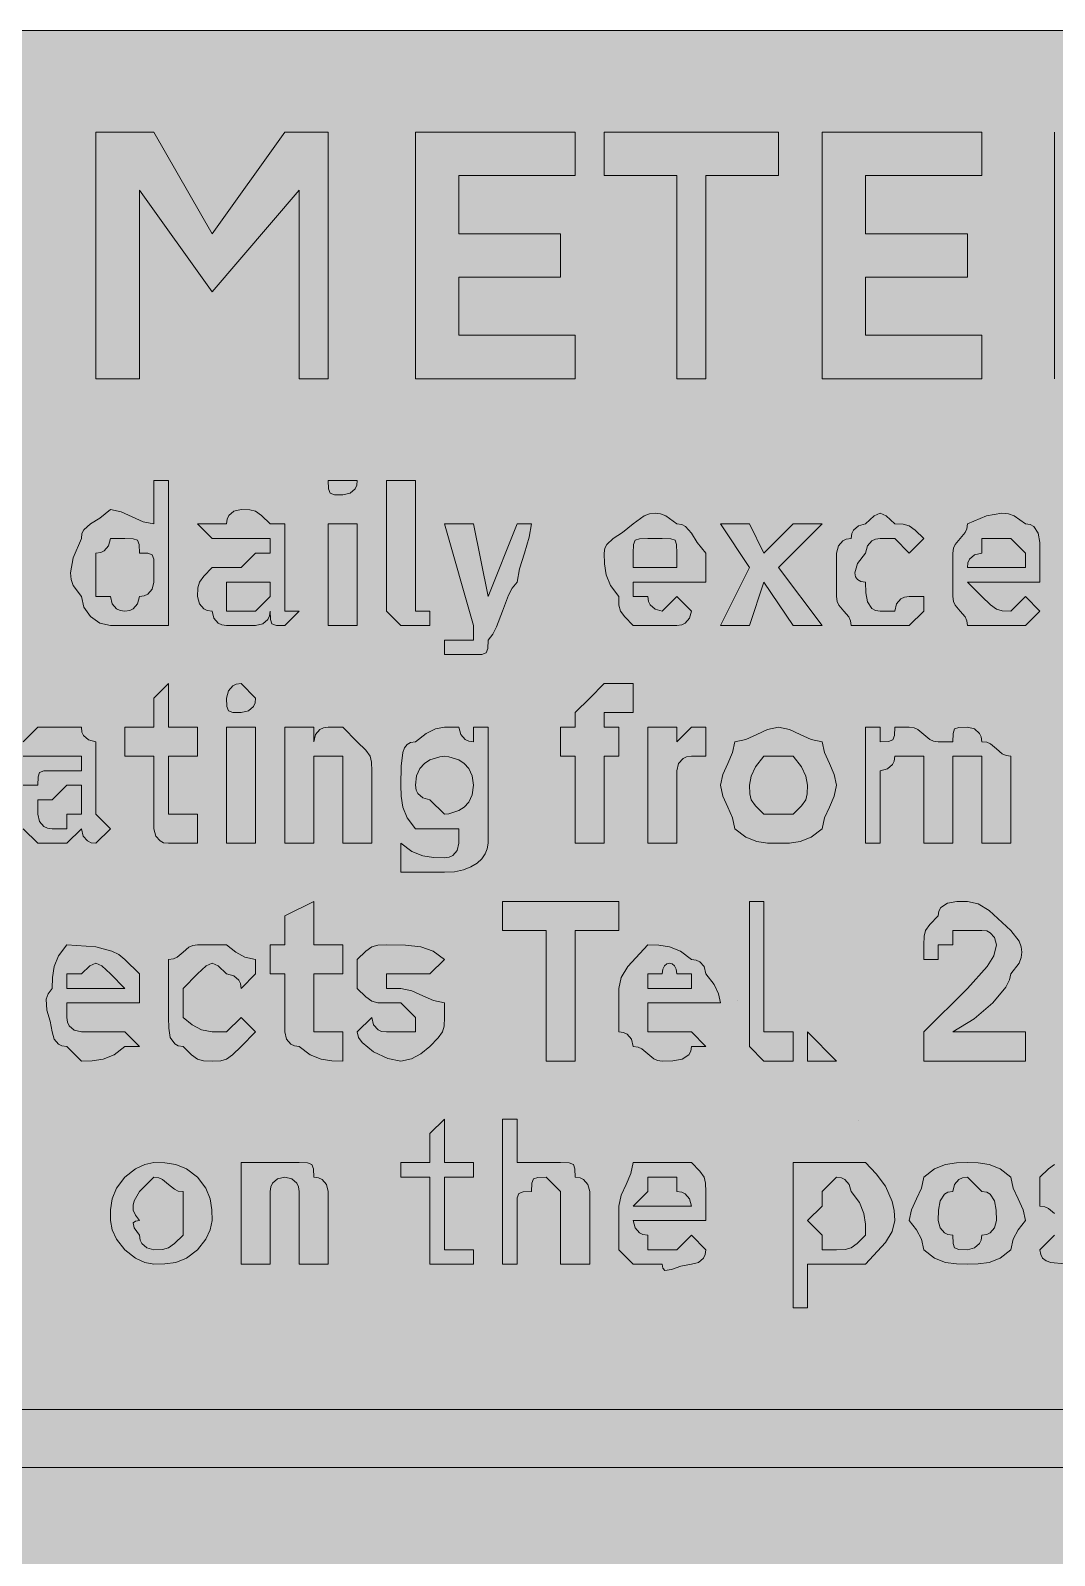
# Model space of a CAD drawing. Header units: metres. Extents: x 9 to 558, y 11 to 259.
# Drawn here: x 282.2 to 366.8, y 133.4 to 259.4 of the extents above; entities that cross this region are included whole.
import ezdxf

# ---------------------------------------------------------------- set-up
doc = ezdxf.new("R2010")
doc.units = ezdxf.units.M
for name, color, linetype, true_color in [('FILL_BLUE_0000FF', 7, 'Continuous', 0x0000ff), ('FILL_WHITE_FFFFFF', 7, 'Continuous', 0xffffff), ('STROKE_WHITE_FFFFFF', 7, 'Continuous', 0xffffff)]:
    doc.layers.add(name, color=color, linetype=linetype, true_color=true_color)

msp = doc.modelspace()

# ---------------------------------------------------------------- hatches: boundary and pattern name
at = {"layer": 'FILL_BLUE_0000FF', "true_color": 0x0000ff}
h = msp.add_hatch(color=7, dxfattribs=at)
h.dxf.hatch_style = 1
h.paths.add_polyline_path([(551.26, 259.39), (552.02, 259.23), (553.41, 258.69), (556.41, 257.04), (556.81, 256.54), (557.1, 255.95), (557.46, 254.64), (557.61, 252.24), (557.61, 18.24), (557.61, 15.84), (557.42, 14.96), (557.01, 14.19), (556.41, 13.44), (554.8, 12.05), (554.09, 11.63), (553.41, 11.34), (552.02, 11.08), (550.41, 11.04), (16.41, 11.04), (14.01, 11.04), (13.13, 11.75), (12.36, 12.24), (11.82, 12.73), (11.66, 13.04), (11.61, 13.44), (10.82, 13.89), (10.22, 14.36), (9.8, 14.85), (9.51, 15.39), (9.25, 16.65), (9.21, 18.24), (9.21, 252.24), (9.21, 254.64), (11.61, 257.04), (12.36, 257.64), (13.13, 258.05), (14.01, 258.24), (14.76, 258.84), (15.53, 259.25), (16.41, 259.44), (550.41, 259.44), (551.26, 259.39)])
at = {"layer": 'FILL_WHITE_FFFFFF', "true_color": 0xffffff}
h = msp.add_hatch(color=7, dxfattribs=at)
h.dxf.hatch_style = 1
h.paths.add_polyline_path([(287.61, 251.04), (292.41, 251.04), (297.21, 242.64), (303.21, 251.04), (306.81, 251.04), (306.81, 230.64), (304.41, 230.64), (304.41, 246.24), (297.21, 237.84), (291.21, 246.24), (291.21, 230.64), (287.61, 230.64), (287.61, 251.04)])
h = msp.add_hatch(color=7, dxfattribs=at)
h.dxf.hatch_style = 1
h.paths.add_polyline_path([(314.01, 251.04), (327.21, 251.04), (327.21, 247.44), (317.61, 247.44), (317.61, 242.64), (326.01, 242.64), (326.01, 239.04), (317.61, 239.04), (317.61, 234.24), (327.21, 234.24), (327.21, 230.64), (314.01, 230.64), (314.01, 251.04)])
h = msp.add_hatch(color=7, dxfattribs=at)
h.dxf.hatch_style = 1
h.paths.add_polyline_path([(344.01, 247.44), (338.01, 247.44), (338.01, 230.64), (335.61, 230.64), (335.61, 247.44), (329.61, 247.44), (329.61, 251.04), (344.01, 251.04), (344.01, 247.44)])
h = msp.add_hatch(color=7, dxfattribs=at)
h.dxf.hatch_style = 1
h.paths.add_polyline_path([(347.61, 251.04), (360.81, 251.04), (360.81, 247.44), (351.21, 247.44), (351.21, 242.64), (359.61, 242.64), (359.61, 239.04), (351.21, 239.04), (351.21, 234.24), (360.81, 234.24), (360.81, 230.64), (347.61, 230.64), (347.61, 251.04)])
h = msp.add_hatch(color=7, dxfattribs=at)
h.dxf.hatch_style = 1
h.paths.add_polyline_path([(288.81, 210.24), (287.93, 210.45), (287.16, 210.99), (286.62, 211.76), (286.41, 212.64), (285.73, 213.56), (285.57, 214.05), (285.51, 214.59), (285.73, 215.85), (286.41, 217.44), (286.46, 217.84), (286.62, 218.15), (287.16, 218.64), (287.93, 219.13), (288.81, 219.84), (289.71, 219.65), (290.61, 219.24), (291.51, 218.83), (292.41, 218.64), (292.41, 222.24), (293.61, 222.24), (293.61, 210.24), (292.41, 210.24), (291.21, 210.24), (290.01, 210.24), (288.81, 210.24)])
h.paths.add_polyline_path([(290.7, 211.63), (291.06, 212.04), (291.21, 212.64), (291.61, 212.69), (291.9, 212.83), (292.26, 213.24), (292.41, 213.84), (292.41, 215.04), (292.39, 215.73), (292.26, 216.09), (291.9, 216.22), (291.21, 216.24), (291.19, 216.93), (291.06, 217.29), (290.7, 217.42), (290.01, 217.44), (288.81, 217.44), (288.66, 216.84), (288.3, 216.43), (288.01, 216.29), (287.61, 216.24), (287.61, 212.64), (288.81, 212.64), (288.96, 212.04), (289.32, 211.63), (289.61, 211.49), (290.01, 211.44), (290.41, 211.49), (290.7, 211.63)], flags=16)
h = msp.add_hatch(color=7, dxfattribs=at)
h.dxf.hatch_style = 1
h.paths.add_polyline_path([(309.16, 221.84), (309.02, 221.55), (308.61, 221.19), (308.01, 221.04), (307.32, 221.06), (306.96, 221.19), (306.83, 221.55), (306.81, 222.24), (308.01, 222.24), (309.21, 222.24), (309.16, 221.84)])
h = msp.add_hatch(color=7, dxfattribs=at)
h.dxf.hatch_style = 1
h.paths.add_polyline_path([(311.61, 222.24), (314.01, 222.24), (314.01, 212.64), (314.01, 211.44), (315.21, 211.44), (315.21, 210.24), (314.01, 210.24), (312.81, 210.24), (311.61, 211.44), (311.61, 222.24)])
h = msp.add_hatch(color=7, dxfattribs=at)
h.dxf.hatch_style = 1
h.paths.add_polyline_path([(298.01, 210.29), (297.72, 210.43), (297.36, 210.84), (297.21, 211.44), (296.81, 211.49), (296.52, 211.63), (296.16, 212.04), (296.01, 212.64), (296.03, 213.35), (296.16, 213.84), (296.52, 214.33), (297.21, 215.04), (298.41, 215.04), (299.61, 215.04), (300.81, 216.24), (302.01, 216.24), (302.01, 217.44), (300.81, 217.44), (299.61, 217.44), (298.41, 217.44), (297.21, 217.44), (296.01, 218.64), (297.21, 218.64), (298.41, 218.64), (298.46, 219.04), (298.6, 219.33), (299.01, 219.69), (299.61, 219.84), (300.32, 219.82), (300.81, 219.69), (301.3, 219.33), (302.01, 218.64), (303.21, 218.64), (303.21, 217.44), (303.21, 215.04), (303.21, 212.64), (303.21, 211.44), (304.41, 211.44), (303.21, 210.24), (302.52, 210.26), (302.16, 210.39), (302.03, 210.75), (302.01, 211.44), (301.96, 211.04), (301.82, 210.75), (301.41, 210.39), (300.81, 210.24), (299.61, 210.24), (298.41, 210.24), (298.01, 210.29)])
h.paths.add_polyline_path([(302.01, 212.64), (302.01, 213.84), (300.81, 213.84), (299.61, 213.84), (298.41, 213.84), (298.41, 212.64), (298.41, 211.44), (299.61, 211.44), (300.81, 211.44), (302.01, 212.64)], flags=16)
h = msp.add_hatch(color=7, dxfattribs=at)
h.dxf.hatch_style = 1
h.paths.add_polyline_path([(331.32, 210.95), (330.96, 211.44), (330.83, 211.93), (330.81, 212.64), (330.12, 213.54), (329.76, 214.44), (329.63, 215.34), (329.61, 216.24), (329.66, 216.64), (329.82, 216.95), (330.36, 217.44), (331.13, 217.93), (332.01, 218.64), (332.91, 219.31), (333.36, 219.48), (333.81, 219.54), (334.26, 219.48), (334.71, 219.31), (335.61, 218.64), (336.01, 218.59), (336.32, 218.43), (336.81, 217.89), (337.3, 217.12), (338.01, 216.24), (338.01, 213.84), (332.01, 213.84), (332.01, 212.64), (333.21, 212.64), (333.26, 212.24), (333.4, 211.95), (333.81, 211.59), (334.41, 211.44), (335.61, 212.64), (336.81, 211.44), (336.66, 210.84), (336.3, 210.43), (336.01, 210.29), (335.61, 210.24), (333.21, 210.24), (332.01, 210.24), (331.32, 210.95)])
h.paths.add_polyline_path([(335.61, 216.24), (335.59, 216.93), (335.46, 217.29), (335.1, 217.42), (334.41, 217.44), (333.21, 217.44), (332.52, 217.42), (332.16, 217.29), (332.03, 216.93), (332.01, 216.24), (332.01, 215.04), (335.61, 215.04), (335.61, 216.24)], flags=16)
h = msp.add_hatch(color=7, dxfattribs=at)
h.dxf.hatch_style = 1
h.paths.add_polyline_path([(353.61, 211.44), (353.76, 212.04), (354.12, 212.45), (354.41, 212.59), (354.81, 212.64), (356.01, 212.64), (356.01, 211.44), (354.81, 210.24), (352.41, 210.24), (350.01, 210.24), (349.96, 210.64), (349.82, 210.95), (349.41, 211.44), (349, 211.93), (348.86, 212.24), (348.81, 212.64), (348.81, 216.24), (348.96, 216.84), (349.32, 217.25), (349.61, 217.39), (350.01, 217.44), (350.06, 217.84), (350.2, 218.13), (350.61, 218.49), (351.21, 218.64), (351.92, 219.31), (352.41, 219.54), (352.9, 219.31), (353.61, 218.64), (354.32, 218.62), (354.81, 218.49), (355.3, 218.13), (356.01, 217.44), (354.81, 216.24), (353.61, 217.44), (352.41, 217.44), (352.01, 217.39), (351.72, 217.25), (351.36, 216.84), (351.21, 216.24), (350.53, 215.36), (350.31, 214.59), (350.37, 214.28), (350.53, 214.05), (350.82, 213.89), (351.21, 213.84), (351.23, 212.96), (351.36, 212.19), (351.72, 211.65), (352.01, 211.49), (352.41, 211.44), (353.61, 211.44)])
h = msp.add_hatch(color=7, dxfattribs=at)
h.dxf.hatch_style = 1
h.paths.add_polyline_path([(359.56, 210.64), (359.42, 210.95), (359.01, 211.44), (358.6, 211.93), (358.46, 212.24), (358.41, 212.64), (358.41, 216.24), (358.46, 216.64), (358.6, 216.95), (359.01, 217.44), (359.42, 217.93), (359.56, 218.24), (359.61, 218.64), (361.2, 219.31), (362.46, 219.54), (363, 219.48), (363.49, 219.31), (364.41, 218.64), (364.81, 218.59), (365.1, 218.43), (365.46, 217.89), (365.59, 217.12), (365.61, 216.24), (365.61, 213.84), (359.61, 213.84), (360.81, 212.64), (361.52, 211.95), (362.01, 211.59), (362.5, 211.46), (363.21, 211.44), (364.41, 212.64), (365.61, 211.44), (364.41, 210.24), (362.01, 210.24), (359.61, 210.24), (359.56, 210.64)])
h.paths.add_polyline_path([(364.41, 216.24), (363.21, 217.44), (360.81, 217.44), (360.81, 216.24), (360.21, 216.09), (359.8, 215.73), (359.66, 215.44), (359.61, 215.04), (364.41, 215.04), (364.41, 216.24)], flags=16)
h = msp.add_hatch(color=7, dxfattribs=at)
h.dxf.hatch_style = 1
h.paths.add_polyline_path([(306.81, 210.24), (306.81, 218.64), (309.21, 218.64), (309.21, 210.24), (306.81, 210.24)])
h = msp.add_hatch(color=7, dxfattribs=at)
h.dxf.hatch_style = 1
h.paths.add_polyline_path([(318.81, 210.24), (316.41, 218.64), (318.81, 218.64), (320.01, 212.64), (322.41, 218.64), (323.61, 218.64), (323.42, 217.55), (323.01, 216.24), (322.6, 214.93), (322.41, 213.84), (322.01, 213.34), (321.7, 212.75), (321.21, 211.44), (320.72, 210.13), (320.41, 209.54), (320.01, 209.04), (319.99, 208.35), (319.86, 207.99), (319.5, 207.86), (318.81, 207.84), (317.61, 207.84), (316.41, 207.84), (316.41, 209.04), (317.61, 209.04), (318.81, 209.04), (318.81, 210.24)])
h = msp.add_hatch(color=7, dxfattribs=at)
h.dxf.hatch_style = 1
h.paths.add_polyline_path([(342.81, 213.84), (341.61, 210.24), (339.21, 210.24), (341.61, 215.04), (339.21, 218.64), (341.61, 218.64), (342.81, 216.24), (345.21, 218.64), (347.61, 218.64), (344.01, 215.04), (347.61, 210.24), (345.21, 210.24), (342.81, 213.84)])
h = msp.add_hatch(color=7, dxfattribs=at)
h.dxf.hatch_style = 1
h.paths.add_polyline_path([(294.81, 194.64), (296.01, 194.64), (296.01, 192.24), (293.61, 192.24), (293.21, 192.29), (292.92, 192.43), (292.56, 192.84), (292.41, 193.44), (292.41, 194.64), (292.41, 199.44), (290.01, 199.44), (290.01, 201.84), (292.41, 201.84), (292.41, 204.24), (293.61, 205.44), (293.61, 201.84), (296.01, 201.84), (296.01, 199.44), (293.61, 199.44), (293.61, 194.64), (294.81, 194.64)])
h = msp.add_hatch(color=7, dxfattribs=at)
h.dxf.hatch_style = 1
h.paths.add_polyline_path([(300.76, 203.84), (300.62, 203.55), (300.21, 203.19), (299.61, 203.04), (298.92, 203.06), (298.56, 203.19), (298.43, 203.55), (298.41, 204.24), (298.56, 204.84), (298.92, 205.25), (299.21, 205.39), (299.61, 205.44), (300.81, 204.24), (300.76, 203.84)])
h = msp.add_hatch(color=7, dxfattribs=at)
h.dxf.hatch_style = 1
h.paths.add_polyline_path([(329.61, 192.24), (327.21, 192.24), (327.21, 199.44), (326.01, 199.44), (326.01, 201.84), (327.21, 201.84), (327.21, 203.04), (328.41, 204.24), (329.61, 205.44), (330.81, 205.44), (332.01, 205.44), (332.01, 203.04), (330.81, 203.04), (329.61, 203.04), (329.61, 201.84), (330.81, 201.84), (330.81, 199.44), (329.61, 199.44), (329.61, 192.24)])
h = msp.add_hatch(color=7, dxfattribs=at)
h.dxf.hatch_style = 1
h.paths.add_polyline_path([(281.61, 193.44), (281.21, 193.49), (280.92, 193.63), (280.56, 194.04), (280.41, 194.64), (280.43, 195.35), (280.56, 195.84), (280.92, 196.33), (281.61, 197.04), (282.81, 197.04), (282.83, 197.73), (282.96, 198.09), (283.32, 198.22), (284.01, 198.24), (285.21, 198.24), (286.41, 198.24), (286.41, 199.44), (285.21, 199.44), (284.01, 199.44), (282.81, 199.44), (281.61, 199.44), (280.41, 200.64), (281.61, 200.64), (282.81, 201.84), (284.01, 201.84), (286.41, 201.84), (286.46, 201.44), (286.6, 201.15), (287.01, 200.79), (287.61, 200.64), (287.61, 199.44), (287.61, 197.04), (287.61, 194.64), (288.81, 193.44), (287.61, 192.24), (287.21, 192.29), (286.92, 192.43), (286.56, 192.84), (286.41, 193.44), (285.21, 192.24), (284.01, 192.24), (282.81, 192.24), (281.61, 193.44)])
h.paths.add_polyline_path([(285.21, 194.64), (286.41, 194.64), (286.41, 197.04), (285.21, 197.04), (284.01, 195.84), (282.81, 195.84), (282.81, 194.64), (282.96, 194.04), (283.32, 193.63), (283.61, 193.49), (284.01, 193.44), (285.21, 193.44), (285.21, 194.64)], flags=16)
h = msp.add_hatch(color=7, dxfattribs=at)
h.dxf.hatch_style = 1
h.paths.add_polyline_path([(298.41, 192.24), (298.41, 201.84), (300.81, 201.84), (300.81, 192.24), (298.41, 192.24)])
h = msp.add_hatch(color=7, dxfattribs=at)
h.dxf.hatch_style = 1
h.paths.add_polyline_path([(305.61, 199.44), (305.61, 198.24), (305.61, 192.24), (303.21, 192.24), (303.21, 201.84), (305.61, 201.84), (305.61, 200.64), (305.76, 201.24), (306.12, 201.65), (306.41, 201.79), (306.81, 201.84), (308.01, 201.84), (309.21, 200.64), (309.9, 199.93), (310.26, 199.44), (310.39, 198.95), (310.41, 198.24), (310.41, 192.24), (308.01, 192.24), (308.01, 198.24), (308.01, 199.44), (306.81, 199.44), (305.61, 199.44)])
h = msp.add_hatch(color=7, dxfattribs=at)
h.dxf.hatch_style = 1
h.paths.add_polyline_path([(320.01, 201.84), (320.01, 192.24), (319.95, 191.79), (319.78, 191.36), (319.5, 190.95), (319.11, 190.59), (318.6, 190.28), (317.98, 190.05), (317.25, 189.89), (316.41, 189.84), (312.81, 189.84), (312.81, 192.24), (313.71, 191.55), (314.61, 191.19), (315.51, 191.06), (316.41, 191.04), (316.81, 191.09), (317.1, 191.23), (317.46, 191.64), (317.61, 192.24), (317.61, 193.44), (316.41, 193.44), (314.01, 193.44), (313.32, 194.34), (312.96, 195.24), (312.83, 196.14), (312.81, 197.04), (312.83, 198.61), (312.96, 199.74), (313.1, 200.13), (313.32, 200.41), (313.61, 200.58), (314.01, 200.64), (314.89, 201.33), (315.66, 201.69), (316.41, 201.84), (317.61, 201.84), (317.76, 201.24), (318.12, 200.83), (318.41, 200.69), (318.81, 200.64), (318.81, 201.84), (320.01, 201.84)])
h.paths.add_polyline_path([(315.21, 199.14), (314.77, 198.85), (314.38, 198.43), (314.11, 197.83), (314.01, 197.04), (314.06, 196.64), (314.2, 196.35), (314.61, 195.99), (315.21, 195.84), (316.41, 194.64), (316.78, 194.68), (317.61, 194.94), (318.05, 195.23), (318.43, 195.65), (318.71, 196.25), (318.81, 197.04), (318.71, 197.83), (318.43, 198.43), (318.05, 198.85), (317.61, 199.14), (316.78, 199.4), (316.41, 199.44), (316.03, 199.4), (315.21, 199.14)], flags=16)
h = msp.add_hatch(color=7, dxfattribs=at)
h.dxf.hatch_style = 1
h.paths.add_polyline_path([(336.81, 201.84), (338.01, 201.84), (338.01, 199.44), (336.81, 199.44), (336.41, 199.39), (336.12, 199.25), (335.76, 198.84), (335.61, 198.24), (335.61, 192.24), (333.21, 192.24), (333.21, 201.84), (335.61, 201.84), (335.61, 200.64), (336.81, 201.84)])
h = msp.add_hatch(color=7, dxfattribs=at)
h.dxf.hatch_style = 1
h.paths.add_polyline_path([(339.81, 198.84), (340.22, 199.74), (340.41, 200.64), (341.31, 200.83), (342.21, 201.24), (343.11, 201.65), (344.01, 201.84), (344.91, 201.65), (345.81, 201.24), (346.71, 200.83), (347.61, 200.64), (347.8, 199.74), (348.21, 198.84), (348.62, 197.94), (348.81, 197.04), (348.62, 196.14), (348.21, 195.24), (347.8, 194.34), (347.61, 193.44), (346.71, 192.75), (345.81, 192.39), (344.91, 192.26), (344.01, 192.24), (343.11, 192.26), (342.21, 192.39), (341.31, 192.75), (340.41, 193.44), (340.22, 194.34), (339.81, 195.24), (339.4, 196.14), (339.21, 197.04), (339.4, 197.94), (339.81, 198.84)])
h.paths.add_polyline_path([(342.12, 198.56), (341.76, 197.79), (341.61, 197.04), (341.63, 196.33), (341.76, 195.84), (342.12, 195.35), (342.81, 194.64), (344.01, 194.64), (345.21, 194.64), (345.9, 195.35), (346.26, 195.84), (346.39, 196.33), (346.41, 197.04), (346.26, 197.79), (345.9, 198.56), (345.21, 199.44), (344.01, 199.44), (342.81, 199.44), (342.12, 198.56)], flags=16)
h = msp.add_hatch(color=7, dxfattribs=at)
h.dxf.hatch_style = 1
h.paths.add_polyline_path([(352.41, 200.64), (353.1, 200.66), (353.46, 200.79), (353.59, 201.15), (353.61, 201.84), (354.81, 201.84), (355.21, 201.79), (355.52, 201.65), (356.01, 201.24), (356.5, 200.83), (356.81, 200.69), (357.21, 200.64), (358.41, 200.64), (358.43, 201.33), (358.56, 201.69), (358.92, 201.82), (359.61, 201.84), (360.21, 201.69), (360.62, 201.33), (360.76, 201.04), (360.81, 200.64), (361.21, 200.59), (361.52, 200.45), (362.01, 200.04), (362.5, 199.63), (362.81, 199.49), (363.21, 199.44), (363.21, 192.24), (360.81, 192.24), (360.81, 198.24), (360.81, 199.44), (359.61, 199.44), (358.41, 199.44), (358.41, 198.24), (358.41, 192.24), (356.01, 192.24), (356.01, 198.24), (356.01, 199.44), (354.81, 199.44), (353.61, 199.44), (353.56, 199.04), (353.42, 198.75), (353.01, 198.39), (352.41, 198.24), (352.41, 192.24), (351.21, 192.24), (351.21, 201.84), (352.41, 201.84), (352.41, 200.64)])
h = msp.add_hatch(color=7, dxfattribs=at)
h.dxf.hatch_style = 1
h.paths.add_polyline_path([(306.81, 176.64), (308.01, 176.64), (308.01, 174.24), (307.11, 174.26), (306.21, 174.39), (305.31, 174.75), (304.41, 175.44), (304.01, 175.49), (303.72, 175.63), (303.36, 176.04), (303.21, 176.64), (303.21, 181.44), (302.01, 181.44), (302.01, 183.84), (303.21, 183.84), (303.21, 186.24), (305.61, 187.44), (305.61, 183.84), (308.01, 183.84), (308.01, 181.44), (305.61, 181.44), (305.61, 176.64), (306.81, 176.64)])
h = msp.add_hatch(color=7, dxfattribs=at)
h.dxf.hatch_style = 1
h.paths.add_polyline_path([(330.81, 185.04), (327.21, 185.04), (327.21, 174.24), (324.81, 174.24), (324.81, 185.04), (321.21, 185.04), (321.21, 187.44), (330.81, 187.44), (330.81, 185.04)])
h = msp.add_hatch(color=7, dxfattribs=at)
h.dxf.hatch_style = 1
h.paths.add_polyline_path([(341.61, 187.44), (342.81, 187.44), (342.81, 176.64), (344.01, 176.64), (345.21, 176.64), (345.21, 174.24), (342.81, 174.24), (341.61, 175.44), (341.61, 176.64), (341.61, 187.44)])
h = msp.add_hatch(color=7, dxfattribs=at)
h.dxf.hatch_style = 1
h.paths.add_polyline_path([(356.01, 182.64), (356.01, 183.84), (356.03, 184.55), (356.16, 185.04), (356.52, 185.53), (357.21, 186.24), (357.26, 186.64), (357.42, 186.93), (357.96, 187.29), (358.73, 187.42), (359.61, 187.44), (360.51, 187.23), (361.41, 186.69), (363.21, 185.04), (363.88, 184.14), (364.05, 183.69), (364.11, 183.24), (364.05, 182.79), (363.88, 182.34), (363.21, 181.44), (363.1, 180.94), (362.8, 180.35), (361.71, 179.04), (360.17, 177.73), (358.41, 176.64), (364.41, 176.64), (364.41, 174.24), (356.01, 174.24), (356.01, 176.64), (359.61, 180.24), (361.26, 182.04), (361.8, 182.94), (362.01, 183.84), (361.86, 184.44), (361.5, 184.85), (361.21, 184.99), (360.81, 185.04), (359.61, 185.04), (358.41, 185.04), (358.41, 183.84), (357.21, 183.84), (357.21, 182.64), (356.01, 182.64)])
h = msp.add_hatch(color=7, dxfattribs=at)
h.dxf.hatch_style = 1
h.paths.add_polyline_path([(284.81, 175.49), (284.52, 175.63), (284.16, 176.04), (284.01, 176.64), (283.84, 177.54), (283.56, 178.44), (283.5, 179.34), (283.67, 179.79), (284.01, 180.24), (284.03, 181.14), (284.16, 182.04), (284.52, 182.94), (285.21, 183.84), (287.61, 183.69), (288.92, 183.33), (289.51, 183.04), (290.01, 182.64), (291.21, 181.44), (291.21, 179.04), (285.21, 179.04), (285.21, 177.84), (285.26, 177.44), (285.4, 177.15), (285.81, 176.79), (286.41, 176.64), (287.61, 176.64), (290.01, 176.64), (291.21, 175.44), (290.01, 175.44), (289.11, 174.75), (288.21, 174.39), (287.31, 174.26), (286.41, 174.24), (285.21, 175.44), (284.81, 175.49)])
h.paths.add_polyline_path([(288.81, 181.44), (288.1, 182.11), (287.61, 182.34), (287.12, 182.11), (286.41, 181.44), (285.21, 181.44), (285.21, 180.24), (290.01, 180.24), (288.81, 181.44)], flags=16)
h = msp.add_hatch(color=7, dxfattribs=at)
h.dxf.hatch_style = 1
h.paths.add_polyline_path([(298.41, 176.64), (299.61, 177.84), (300.81, 176.64), (299.61, 175.44), (298.9, 174.75), (298.41, 174.39), (297.92, 174.26), (297.21, 174.24), (296.5, 174.26), (296.01, 174.39), (295.52, 174.75), (294.81, 175.44), (294.41, 175.49), (294.12, 175.65), (293.76, 176.19), (293.63, 176.96), (293.61, 177.84), (293.61, 180.24), (293.61, 182.64), (294.01, 182.69), (294.32, 182.83), (294.81, 183.24), (295.3, 183.65), (295.61, 183.79), (296.01, 183.84), (298.41, 183.84), (299.16, 183.24), (299.93, 182.83), (300.81, 182.64), (300.81, 181.44), (299.61, 180.24), (299.56, 180.64), (299.42, 180.93), (299.01, 181.29), (298.41, 181.44), (297.7, 182.11), (297.21, 182.34), (296.72, 182.11), (296.01, 181.44), (294.81, 180.24), (294.81, 177.84), (295.56, 177.24), (296.33, 176.83), (297.21, 176.64), (298.41, 176.64)])
h = msp.add_hatch(color=7, dxfattribs=at)
h.dxf.hatch_style = 1
h.paths.add_polyline_path([(312.81, 180.24), (313.71, 180.05), (314.61, 179.64), (315.51, 179.23), (316.41, 179.04), (316.41, 177.84), (316.39, 177.13), (316.26, 176.64), (315.9, 176.15), (315.21, 175.44), (314.46, 174.84), (313.69, 174.43), (312.81, 174.24), (311.74, 174.45), (310.56, 174.99), (309.6, 175.76), (309.32, 176.19), (309.21, 176.64), (310.41, 177.84), (310.56, 177.24), (310.92, 176.83), (311.21, 176.69), (311.61, 176.64), (312.81, 176.64), (314.01, 176.64), (314.01, 177.84), (312.81, 179.04), (311.61, 179.04), (310.9, 179.06), (310.41, 179.19), (309.92, 179.55), (309.21, 180.24), (309.21, 181.44), (309.21, 182.64), (309.92, 183.33), (310.41, 183.69), (310.9, 183.82), (311.61, 183.84), (313.2, 183.82), (314.46, 183.69), (315.49, 183.33), (316.41, 182.64), (315.21, 181.44), (312.81, 181.44), (311.61, 181.44), (311.61, 180.24), (312.81, 180.24)])
h = msp.add_hatch(color=7, dxfattribs=at)
h.dxf.hatch_style = 1
h.paths.add_polyline_path([(333.7, 174.43), (333.21, 174.84), (332.72, 175.25), (332.41, 175.39), (332.01, 175.44), (331.86, 176.04), (331.5, 176.45), (331.21, 176.59), (330.81, 176.64), (330.81, 180.24), (331.02, 181.14), (331.56, 182.04), (333.21, 183.84), (334.11, 183.82), (335.01, 183.69), (335.91, 183.33), (336.81, 182.64), (337.21, 182.59), (337.5, 182.45), (337.86, 182.04), (338.01, 181.44), (338.7, 180.56), (339.06, 179.79), (339.21, 179.04), (333.21, 179.04), (333.21, 177.84), (333.21, 176.64), (335.61, 176.64), (336.81, 176.64), (338.01, 175.44), (336.81, 175.44), (336.76, 175.04), (336.6, 174.75), (336.06, 174.39), (335.29, 174.26), (334.41, 174.24), (334.01, 174.29), (333.7, 174.43)])
h.paths.add_polyline_path([(336.81, 181.44), (335.61, 181.44), (335.56, 181.83), (335.42, 182.11), (335.23, 182.28), (335.01, 182.34), (334.79, 182.28), (334.6, 182.11), (334.46, 181.83), (334.41, 181.44), (333.21, 181.44), (333.21, 180.24), (336.81, 180.24), (336.81, 181.44)], flags=16)
h = msp.add_hatch(color=7, dxfattribs=at)
h.dxf.hatch_style = 1
h.paths.add_polyline_path([(346.41, 176.64), (348.81, 174.24), (346.41, 174.24), (346.41, 176.64)])
h = msp.add_hatch(color=7, dxfattribs=at)
h.dxf.hatch_style = 1
h.paths.add_polyline_path([(317.61, 158.64), (318.81, 158.64), (318.81, 157.44), (316.41, 157.44), (315.21, 157.44), (315.21, 158.64), (315.21, 164.64), (312.81, 164.64), (312.81, 165.84), (315.21, 165.84), (315.21, 168.24), (316.41, 169.44), (316.41, 165.84), (318.81, 165.84), (318.81, 164.64), (316.41, 164.64), (316.41, 158.64), (317.61, 158.64)])
h = msp.add_hatch(color=7, dxfattribs=at)
h.dxf.hatch_style = 1
h.paths.add_polyline_path([(326.01, 163.44), (324.81, 164.64), (324.12, 164.62), (323.76, 164.49), (323.63, 164.13), (323.61, 163.44), (322.92, 163.42), (322.56, 163.29), (322.43, 162.93), (322.41, 162.24), (322.41, 157.44), (321.21, 157.44), (321.21, 169.44), (322.41, 169.44), (322.41, 165.84), (324.81, 165.84), (326.01, 165.84), (326.7, 165.82), (327.06, 165.69), (327.19, 165.33), (327.21, 164.64), (327.61, 164.59), (327.9, 164.45), (328.26, 164.04), (328.41, 163.44), (328.41, 157.44), (326.01, 157.44), (326.01, 162.24), (326.01, 163.44)])
h = msp.add_hatch(color=7, dxfattribs=at)
h.dxf.hatch_style = 1
h.paths.add_polyline_path([(288.96, 162.84), (289.32, 163.74), (290.01, 164.64), (290.89, 165.33), (291.66, 165.69), (292.41, 165.84), (293.31, 165.82), (294.21, 165.69), (295.11, 165.33), (296.01, 164.64), (296.7, 163.74), (297.06, 162.84), (297.19, 161.94), (297.21, 161.04), (297.06, 160.29), (296.7, 159.52), (296.01, 158.64), (295.11, 157.95), (294.21, 157.59), (293.31, 157.46), (292.41, 157.44), (291.66, 157.59), (290.89, 157.95), (290.01, 158.64), (289.32, 159.52), (288.96, 160.29), (288.81, 161.04), (288.83, 161.94), (288.96, 162.84)])
h.paths.add_polyline_path([(290.76, 162.69), (290.68, 162.33), (290.7, 161.92), (290.87, 161.49), (291.21, 161.04), (290.87, 160.99), (290.7, 160.85), (290.76, 160.44), (291.21, 159.84), (291.26, 159.44), (291.4, 159.15), (291.81, 158.79), (292.41, 158.64), (293.12, 158.66), (293.61, 158.79), (294.1, 159.15), (294.81, 159.84), (294.81, 161.04), (294.81, 163.44), (294.41, 163.49), (294.1, 163.63), (293.61, 164.04), (293.12, 164.45), (292.81, 164.59), (292.41, 164.64), (291.21, 163.44), (290.76, 162.69)], flags=16)
h = msp.add_hatch(color=7, dxfattribs=at)
h.dxf.hatch_style = 1
h.paths.add_polyline_path([(302.61, 164.49), (302.2, 164.13), (302.06, 163.84), (302.01, 163.44), (302.01, 162.24), (302.01, 157.44), (299.61, 157.44), (299.61, 165.84), (302.01, 165.84), (303.21, 165.84), (304.41, 165.84), (305.1, 165.82), (305.46, 165.69), (305.59, 165.33), (305.61, 164.64), (306.01, 164.59), (306.3, 164.45), (306.66, 164.04), (306.81, 163.44), (306.81, 157.44), (304.41, 157.44), (304.41, 163.44), (304.36, 163.84), (304.22, 164.13), (303.81, 164.49), (303.21, 164.64), (302.61, 164.49)])
h = msp.add_hatch(color=7, dxfattribs=at)
h.dxf.hatch_style = 1
h.paths.add_polyline_path([(330.81, 158.64), (330.81, 162.24), (331, 163.14), (331.41, 164.04), (331.82, 164.94), (332.01, 165.84), (336.81, 165.84), (337.5, 165.13), (337.86, 164.64), (337.99, 164.15), (338.01, 163.44), (338.01, 161.04), (332.01, 161.04), (332.16, 160.44), (332.52, 160.03), (332.81, 159.89), (333.21, 159.84), (333.21, 158.64), (335.61, 158.64), (336.81, 159.84), (338.01, 158.64), (337.96, 158.24), (337.82, 157.95), (337.41, 157.59), (336.81, 157.44), (335.93, 157.27), (335.16, 156.99), (334.62, 156.93), (334.46, 157.1), (334.41, 157.44), (332.01, 157.44), (330.81, 158.64)])
h.paths.add_polyline_path([(336.66, 162.84), (336.3, 163.25), (336.01, 163.39), (335.61, 163.44), (335.61, 164.64), (333.21, 164.64), (333.21, 163.44), (332.01, 162.24), (336.81, 162.24), (336.66, 162.84)], flags=16)
h = msp.add_hatch(color=7, dxfattribs=at)
h.dxf.hatch_style = 1
h.paths.add_polyline_path([(352.09, 164.92), (352.86, 163.89), (353.4, 162.63), (353.56, 161.89), (353.61, 161.04), (353.4, 160.14), (352.86, 159.24), (351.21, 157.44), (348.81, 157.44), (347.61, 157.44), (346.41, 157.44), (346.41, 153.84), (345.21, 153.84), (345.21, 165.84), (346.41, 165.84), (347.61, 165.84), (351.21, 165.84), (352.09, 164.92)])
h.paths.add_polyline_path([(346.41, 161.04), (347.61, 159.84), (347.61, 158.64), (348.81, 158.64), (349.52, 158.66), (350.01, 158.79), (350.5, 159.15), (351.21, 159.84), (351.19, 160.74), (351.06, 161.64), (350.7, 162.54), (350.01, 163.44), (349.86, 164.04), (349.5, 164.45), (349.21, 164.59), (348.81, 164.64), (347.61, 163.44), (347.61, 162.24), (346.41, 161.04)], flags=16)
h = msp.add_hatch(color=7, dxfattribs=at)
h.dxf.hatch_style = 1
h.paths.add_polyline_path([(355.41, 162.84), (355.82, 163.74), (356.01, 164.64), (356.91, 165.33), (357.81, 165.69), (358.71, 165.82), (359.61, 165.84), (360.51, 165.82), (361.41, 165.69), (362.31, 165.33), (363.21, 164.64), (363.4, 163.74), (363.81, 162.84), (364.22, 161.94), (364.41, 161.04), (363.81, 160.29), (363.4, 159.52), (363.21, 158.64), (362.31, 157.95), (361.41, 157.59), (360.51, 157.46), (359.61, 157.44), (358.71, 157.46), (357.81, 157.59), (356.91, 157.95), (356.01, 158.64), (355.82, 159.52), (355.41, 160.29), (354.81, 161.04), (355, 161.94), (355.41, 162.84)])
h.paths.add_polyline_path([(358.92, 164.45), (358.56, 164.04), (358.41, 163.44), (358.01, 163.39), (357.72, 163.23), (357.36, 162.69), (357.23, 161.92), (357.21, 161.04), (357.36, 160.44), (357.72, 160.03), (358.01, 159.89), (358.41, 159.84), (358.43, 159.15), (358.56, 158.79), (358.92, 158.66), (359.61, 158.64), (360.21, 158.79), (360.62, 159.15), (360.76, 159.44), (360.81, 159.84), (361.21, 159.89), (361.5, 160.03), (361.86, 160.44), (362.01, 161.04), (361.99, 161.92), (361.86, 162.69), (361.5, 163.23), (361.21, 163.39), (360.81, 163.44), (359.61, 164.64), (359.21, 164.59), (358.92, 164.45)], flags=16)
h = msp.add_hatch(color=7, dxfattribs=at)
h.dxf.hatch_style = 1
h.paths.add_polyline_path([(368.06, 163.04), (368.2, 162.75), (368.61, 162.39), (369.21, 162.24), (370.11, 162.22), (371.01, 162.09), (371.91, 161.73), (372.81, 161.04), (372.81, 159.84), (372.79, 159.13), (372.66, 158.64), (372.3, 158.15), (371.61, 157.44), (369.21, 157.44), (367.63, 157.46), (366.51, 157.59), (366.12, 157.73), (365.83, 157.95), (365.67, 158.24), (365.61, 158.64), (366.81, 159.84), (366.81, 158.64), (369.21, 158.64), (370.41, 158.64), (370.41, 159.84), (370.36, 160.24), (370.22, 160.53), (369.81, 160.89), (369.21, 161.04), (368.01, 161.04), (367.61, 161.09), (367.3, 161.23), (366.81, 161.64), (366.32, 162.05), (366.01, 162.19), (365.61, 162.24), (365.61, 163.44), (365.61, 164.64), (366.32, 165.33), (366.81, 165.69), (367.3, 165.82), (368.01, 165.84), (370.41, 165.69), (371.72, 165.33), (372.31, 165.04), (372.81, 164.64), (371.61, 163.44), (370.73, 164.13), (369.96, 164.49), (369.21, 164.64), (368.01, 164.64), (368.01, 163.44), (368.06, 163.04)])
h = msp.add_hatch(color=7, dxfattribs=at)
h.dxf.hatch_style = 1
h.paths.add_polyline_path([(62.01, 140.64), (62.01, 145.44), (495.21, 145.44), (490.41, 150.24), (497.61, 150.24), (504.81, 143.04), (497.61, 135.84), (490.41, 135.84), (495.21, 140.64), (62.01, 140.64)])

# ---------------------------------------------------------------- linework, layer by layer
at = {"layer": 'FILL_BLUE_0000FF', "lineweight": 0, "true_color": 0x0000ff}
msp.add_lwpolyline([(16.41, 259.44), (550.41, 259.44), (551.26, 259.39), (552.02, 259.23), (553.41, 258.69), (556.41, 257.04), (556.81, 256.54), (557.1, 255.95), (557.46, 254.64), (557.61, 252.24), (557.61, 18.24), (557.61, 15.84), (557.42, 14.96), (557.01, 14.19), (556.41, 13.44), (554.8, 12.05), (554.09, 11.63), (553.41, 11.34), (552.02, 11.08), (550.41, 11.04), (16.41, 11.04)], dxfattribs=at)
at = {"layer": 'FILL_WHITE_FFFFFF', "lineweight": 0, "true_color": 0xffffff}
for points in [[(287.61, 251.04), (292.41, 251.04), (297.21, 242.64), (303.21, 251.04), (306.81, 251.04), (306.81, 230.64), (304.41, 230.64), (304.41, 246.24), (297.21, 237.84), (291.21, 246.24), (291.21, 230.64), (287.61, 230.64)], [(314.01, 251.04), (327.21, 251.04), (327.21, 247.44), (317.61, 247.44), (317.61, 242.64), (326.01, 242.64), (326.01, 239.04), (317.61, 239.04), (317.61, 234.24), (327.21, 234.24), (327.21, 230.64), (314.01, 230.64)], [(344.01, 247.44), (338.01, 247.44), (338.01, 230.64), (335.61, 230.64), (335.61, 247.44), (329.61, 247.44), (329.61, 251.04), (344.01, 251.04)], [(347.61, 251.04), (360.81, 251.04), (360.81, 247.44), (351.21, 247.44), (351.21, 242.64), (359.61, 242.64), (359.61, 239.04), (351.21, 239.04), (351.21, 234.24), (360.81, 234.24), (360.81, 230.64), (347.61, 230.64)], [(288.81, 210.24), (287.93, 210.45), (287.16, 210.99), (286.62, 211.76), (286.41, 212.64), (285.73, 213.56), (285.57, 214.05), (285.51, 214.59), (285.73, 215.85), (286.41, 217.44), (286.46, 217.84), (286.62, 218.15), (287.16, 218.64), (287.93, 219.13), (288.81, 219.84), (289.71, 219.65), (290.61, 219.24), (291.51, 218.83), (292.41, 218.64), (292.41, 222.24), (293.61, 222.24), (293.61, 210.24), (292.41, 210.24), (291.21, 210.24), (290.01, 210.24)], [(309.16, 221.84), (309.02, 221.55), (308.61, 221.19), (308.01, 221.04), (307.32, 221.06), (306.96, 221.19), (306.83, 221.55), (306.81, 222.24), (308.01, 222.24), (309.21, 222.24)], [(311.61, 222.24), (314.01, 222.24), (314.01, 212.64), (314.01, 211.44), (315.21, 211.44), (315.21, 210.24), (314.01, 210.24), (312.81, 210.24), (311.61, 211.44)], [(298.01, 210.29), (297.72, 210.43), (297.36, 210.84), (297.21, 211.44), (296.81, 211.49), (296.52, 211.63), (296.16, 212.04), (296.01, 212.64), (296.03, 213.35), (296.16, 213.84), (296.52, 214.33), (297.21, 215.04), (298.41, 215.04), (299.61, 215.04), (300.81, 216.24), (302.01, 216.24), (302.01, 217.44), (300.81, 217.44), (299.61, 217.44), (298.41, 217.44), (297.21, 217.44), (296.01, 218.64), (297.21, 218.64), (298.41, 218.64), (298.46, 219.04), (298.6, 219.33), (299.01, 219.69), (299.61, 219.84), (300.32, 219.82), (300.81, 219.69), (301.3, 219.33), (302.01, 218.64), (303.21, 218.64), (303.21, 217.44), (303.21, 215.04), (303.21, 212.64), (303.21, 211.44), (304.41, 211.44), (303.21, 210.24), (302.52, 210.26), (302.16, 210.39), (302.03, 210.75), (302.01, 211.44), (301.96, 211.04), (301.82, 210.75), (301.41, 210.39), (300.81, 210.24), (299.61, 210.24), (298.41, 210.24)], [(331.32, 210.95), (330.96, 211.44), (330.83, 211.93), (330.81, 212.64), (330.12, 213.54), (329.76, 214.44), (329.63, 215.34), (329.61, 216.24), (329.66, 216.64), (329.82, 216.95), (330.36, 217.44), (331.13, 217.93), (332.01, 218.64), (332.91, 219.31), (333.36, 219.48), (333.81, 219.54), (334.26, 219.48), (334.71, 219.31), (335.61, 218.64), (336.01, 218.59), (336.32, 218.43), (336.81, 217.89), (337.3, 217.12), (338.01, 216.24), (338.01, 213.84), (332.01, 213.84), (332.01, 212.64), (333.21, 212.64), (333.26, 212.24), (333.4, 211.95), (333.81, 211.59), (334.41, 211.44), (335.61, 212.64), (336.81, 211.44), (336.66, 210.84), (336.3, 210.43), (336.01, 210.29), (335.61, 210.24), (333.21, 210.24), (332.01, 210.24)], [(353.61, 211.44), (353.76, 212.04), (354.12, 212.45), (354.41, 212.59), (354.81, 212.64), (356.01, 212.64), (356.01, 211.44), (354.81, 210.24), (352.41, 210.24), (350.01, 210.24), (349.96, 210.64), (349.82, 210.95), (349.41, 211.44), (349, 211.93), (348.86, 212.24), (348.81, 212.64), (348.81, 216.24), (348.96, 216.84), (349.32, 217.25), (349.61, 217.39), (350.01, 217.44), (350.06, 217.84), (350.2, 218.13), (350.61, 218.49), (351.21, 218.64), (351.92, 219.31), (352.41, 219.54), (352.9, 219.31), (353.61, 218.64), (354.32, 218.62), (354.81, 218.49), (355.3, 218.13), (356.01, 217.44), (354.81, 216.24), (353.61, 217.44), (352.41, 217.44), (352.01, 217.39), (351.72, 217.25), (351.36, 216.84), (351.21, 216.24), (350.53, 215.36), (350.31, 214.59), (350.37, 214.28), (350.53, 214.05), (350.82, 213.89), (351.21, 213.84), (351.23, 212.96), (351.36, 212.19), (351.72, 211.65), (352.01, 211.49), (352.41, 211.44)], [(359.56, 210.64), (359.42, 210.95), (359.01, 211.44), (358.6, 211.93), (358.46, 212.24), (358.41, 212.64), (358.41, 216.24), (358.46, 216.64), (358.6, 216.95), (359.01, 217.44), (359.42, 217.93), (359.56, 218.24), (359.61, 218.64), (361.2, 219.31), (362.46, 219.54), (363, 219.48), (363.49, 219.31), (364.41, 218.64), (364.81, 218.59), (365.1, 218.43), (365.46, 217.89), (365.59, 217.12), (365.61, 216.24), (365.61, 213.84), (359.61, 213.84), (360.81, 212.64), (361.52, 211.95), (362.01, 211.59), (362.5, 211.46), (363.21, 211.44), (364.41, 212.64), (365.61, 211.44), (364.41, 210.24), (362.01, 210.24), (359.61, 210.24)], [(306.81, 210.24), (306.81, 218.64), (309.21, 218.64), (309.21, 210.24)], [(318.81, 210.24), (316.41, 218.64), (318.81, 218.64), (320.01, 212.64), (322.41, 218.64), (323.61, 218.64), (323.42, 217.55), (323.01, 216.24), (322.6, 214.93), (322.41, 213.84), (322.01, 213.34), (321.7, 212.75), (321.21, 211.44), (320.72, 210.13), (320.41, 209.54), (320.01, 209.04), (319.99, 208.35), (319.86, 207.99), (319.5, 207.86), (318.81, 207.84), (317.61, 207.84), (316.41, 207.84), (316.41, 209.04), (317.61, 209.04), (318.81, 209.04)], [(342.81, 213.84), (341.61, 210.24), (339.21, 210.24), (341.61, 215.04), (339.21, 218.64), (341.61, 218.64), (342.81, 216.24), (345.21, 218.64), (347.61, 218.64), (344.01, 215.04), (347.61, 210.24), (345.21, 210.24)], [(290.7, 211.63), (291.06, 212.04), (291.21, 212.64), (291.61, 212.69), (291.9, 212.83), (292.26, 213.24), (292.41, 213.84), (292.41, 215.04), (292.39, 215.73), (292.26, 216.09), (291.9, 216.22), (291.21, 216.24), (291.19, 216.93), (291.06, 217.29), (290.7, 217.42), (290.01, 217.44), (288.81, 217.44), (288.66, 216.84), (288.3, 216.43), (288.01, 216.29), (287.61, 216.24), (287.61, 212.64), (288.81, 212.64), (288.96, 212.04), (289.32, 211.63), (289.61, 211.49), (290.01, 211.44), (290.41, 211.49)], [(335.61, 216.24), (335.59, 216.93), (335.46, 217.29), (335.1, 217.42), (334.41, 217.44), (333.21, 217.44), (332.52, 217.42), (332.16, 217.29), (332.03, 216.93), (332.01, 216.24), (332.01, 215.04), (335.61, 215.04)], [(364.41, 216.24), (363.21, 217.44), (360.81, 217.44), (360.81, 216.24), (360.21, 216.09), (359.8, 215.73), (359.66, 215.44), (359.61, 215.04), (364.41, 215.04)], [(302.01, 212.64), (302.01, 213.84), (300.81, 213.84), (299.61, 213.84), (298.41, 213.84), (298.41, 212.64), (298.41, 211.44), (299.61, 211.44), (300.81, 211.44)], [(294.81, 194.64), (296.01, 194.64), (296.01, 192.24), (293.61, 192.24), (293.21, 192.29), (292.92, 192.43), (292.56, 192.84), (292.41, 193.44), (292.41, 194.64), (292.41, 199.44), (290.01, 199.44), (290.01, 201.84), (292.41, 201.84), (292.41, 204.24), (293.61, 205.44), (293.61, 201.84), (296.01, 201.84), (296.01, 199.44), (293.61, 199.44), (293.61, 194.64)], [(300.76, 203.84), (300.62, 203.55), (300.21, 203.19), (299.61, 203.04), (298.92, 203.06), (298.56, 203.19), (298.43, 203.55), (298.41, 204.24), (298.56, 204.84), (298.92, 205.25), (299.21, 205.39), (299.61, 205.44), (300.81, 204.24)], [(329.61, 192.24), (327.21, 192.24), (327.21, 199.44), (326.01, 199.44), (326.01, 201.84), (327.21, 201.84), (327.21, 203.04), (328.41, 204.24), (329.61, 205.44), (330.81, 205.44), (332.01, 205.44), (332.01, 203.04), (330.81, 203.04), (329.61, 203.04), (329.61, 201.84), (330.81, 201.84), (330.81, 199.44), (329.61, 199.44)], [(298.41, 192.24), (298.41, 201.84), (300.81, 201.84), (300.81, 192.24)], [(305.61, 199.44), (305.61, 198.24), (305.61, 192.24), (303.21, 192.24), (303.21, 201.84), (305.61, 201.84), (305.61, 200.64), (305.76, 201.24), (306.12, 201.65), (306.41, 201.79), (306.81, 201.84), (308.01, 201.84), (309.21, 200.64), (309.9, 199.93), (310.26, 199.44), (310.39, 198.95), (310.41, 198.24), (310.41, 192.24), (308.01, 192.24), (308.01, 198.24), (308.01, 199.44), (306.81, 199.44)], [(320.01, 201.84), (320.01, 192.24), (319.95, 191.79), (319.78, 191.36), (319.5, 190.95), (319.11, 190.59), (318.6, 190.28), (317.98, 190.05), (317.25, 189.89), (316.41, 189.84), (312.81, 189.84), (312.81, 192.24), (313.71, 191.55), (314.61, 191.19), (315.51, 191.06), (316.41, 191.04), (316.81, 191.09), (317.1, 191.23), (317.46, 191.64), (317.61, 192.24), (317.61, 193.44), (316.41, 193.44), (314.01, 193.44), (313.32, 194.34), (312.96, 195.24), (312.83, 196.14), (312.81, 197.04), (312.83, 198.61), (312.96, 199.74), (313.1, 200.13), (313.32, 200.41), (313.61, 200.58), (314.01, 200.64), (314.89, 201.33), (315.66, 201.69), (316.41, 201.84), (317.61, 201.84), (317.76, 201.24), (318.12, 200.83), (318.41, 200.69), (318.81, 200.64), (318.81, 201.84)], [(336.81, 201.84), (338.01, 201.84), (338.01, 199.44), (336.81, 199.44), (336.41, 199.39), (336.12, 199.25), (335.76, 198.84), (335.61, 198.24), (335.61, 192.24), (333.21, 192.24), (333.21, 201.84), (335.61, 201.84), (335.61, 200.64)], [(339.81, 198.84), (340.22, 199.74), (340.41, 200.64), (341.31, 200.83), (342.21, 201.24), (343.11, 201.65), (344.01, 201.84), (344.91, 201.65), (345.81, 201.24), (346.71, 200.83), (347.61, 200.64), (347.8, 199.74), (348.21, 198.84), (348.62, 197.94), (348.81, 197.04), (348.62, 196.14), (348.21, 195.24), (347.8, 194.34), (347.61, 193.44), (346.71, 192.75), (345.81, 192.39), (344.91, 192.26), (344.01, 192.24), (343.11, 192.26), (342.21, 192.39), (341.31, 192.75), (340.41, 193.44), (340.22, 194.34), (339.81, 195.24), (339.4, 196.14), (339.21, 197.04), (339.4, 197.94)], [(352.41, 200.64), (353.1, 200.66), (353.46, 200.79), (353.59, 201.15), (353.61, 201.84), (354.81, 201.84), (355.21, 201.79), (355.52, 201.65), (356.01, 201.24), (356.5, 200.83), (356.81, 200.69), (357.21, 200.64), (358.41, 200.64), (358.43, 201.33), (358.56, 201.69), (358.92, 201.82), (359.61, 201.84), (360.21, 201.69), (360.62, 201.33), (360.76, 201.04), (360.81, 200.64), (361.21, 200.59), (361.52, 200.45), (362.01, 200.04), (362.5, 199.63), (362.81, 199.49), (363.21, 199.44), (363.21, 192.24), (360.81, 192.24), (360.81, 198.24), (360.81, 199.44), (359.61, 199.44), (358.41, 199.44), (358.41, 198.24), (358.41, 192.24), (356.01, 192.24), (356.01, 198.24), (356.01, 199.44), (354.81, 199.44), (353.61, 199.44), (353.56, 199.04), (353.42, 198.75), (353.01, 198.39), (352.41, 198.24), (352.41, 192.24), (351.21, 192.24), (351.21, 201.84), (352.41, 201.84)], [(315.21, 199.14), (314.77, 198.85), (314.38, 198.43), (314.11, 197.83), (314.01, 197.04), (314.06, 196.64), (314.2, 196.35), (314.61, 195.99), (315.21, 195.84), (316.41, 194.64), (316.78, 194.68), (317.61, 194.94), (318.05, 195.23), (318.43, 195.65), (318.71, 196.25), (318.81, 197.04), (318.71, 197.83), (318.43, 198.43), (318.05, 198.85), (317.61, 199.14), (316.78, 199.4), (316.41, 199.44), (316.03, 199.4)], [(342.12, 198.56), (341.76, 197.79), (341.61, 197.04), (341.63, 196.33), (341.76, 195.84), (342.12, 195.35), (342.81, 194.64), (344.01, 194.64), (345.21, 194.64), (345.9, 195.35), (346.26, 195.84), (346.39, 196.33), (346.41, 197.04), (346.26, 197.79), (345.9, 198.56), (345.21, 199.44), (344.01, 199.44), (342.81, 199.44)], [(285.21, 194.64), (286.41, 194.64), (286.41, 197.04), (285.21, 197.04), (284.01, 195.84), (282.81, 195.84), (282.81, 194.64), (282.96, 194.04), (283.32, 193.63), (283.61, 193.49), (284.01, 193.44), (285.21, 193.44)], [(306.81, 176.64), (308.01, 176.64), (308.01, 174.24), (307.11, 174.26), (306.21, 174.39), (305.31, 174.75), (304.41, 175.44), (304.01, 175.49), (303.72, 175.63), (303.36, 176.04), (303.21, 176.64), (303.21, 181.44), (302.01, 181.44), (302.01, 183.84), (303.21, 183.84), (303.21, 186.24), (305.61, 187.44), (305.61, 183.84), (308.01, 183.84), (308.01, 181.44), (305.61, 181.44), (305.61, 176.64)], [(330.81, 185.04), (327.21, 185.04), (327.21, 174.24), (324.81, 174.24), (324.81, 185.04), (321.21, 185.04), (321.21, 187.44), (330.81, 187.44)], [(341.61, 187.44), (342.81, 187.44), (342.81, 176.64), (344.01, 176.64), (345.21, 176.64), (345.21, 174.24), (342.81, 174.24), (341.61, 175.44), (341.61, 176.64)], [(356.01, 182.64), (356.01, 183.84), (356.03, 184.55), (356.16, 185.04), (356.52, 185.53), (357.21, 186.24), (357.26, 186.64), (357.42, 186.93), (357.96, 187.29), (358.73, 187.42), (359.61, 187.44), (360.51, 187.23), (361.41, 186.69), (363.21, 185.04), (363.88, 184.14), (364.05, 183.69), (364.11, 183.24), (364.05, 182.79), (363.88, 182.34), (363.21, 181.44), (363.1, 180.94), (362.8, 180.35), (361.71, 179.04), (360.17, 177.73), (358.41, 176.64), (364.41, 176.64), (364.41, 174.24), (356.01, 174.24), (356.01, 176.64), (359.61, 180.24), (361.26, 182.04), (361.8, 182.94), (362.01, 183.84), (361.86, 184.44), (361.5, 184.85), (361.21, 184.99), (360.81, 185.04), (359.61, 185.04), (358.41, 185.04), (358.41, 183.84), (357.21, 183.84), (357.21, 182.64)], [(284.81, 175.49), (284.52, 175.63), (284.16, 176.04), (284.01, 176.64), (283.84, 177.54), (283.56, 178.44), (283.5, 179.34), (283.67, 179.79), (284.01, 180.24), (284.03, 181.14), (284.16, 182.04), (284.52, 182.94), (285.21, 183.84), (287.61, 183.69), (288.92, 183.33), (289.51, 183.04), (290.01, 182.64), (291.21, 181.44), (291.21, 179.04), (285.21, 179.04), (285.21, 177.84), (285.26, 177.44), (285.4, 177.15), (285.81, 176.79), (286.41, 176.64), (287.61, 176.64), (290.01, 176.64), (291.21, 175.44), (290.01, 175.44), (289.11, 174.75), (288.21, 174.39), (287.31, 174.26), (286.41, 174.24), (285.21, 175.44)], [(298.41, 176.64), (299.61, 177.84), (300.81, 176.64), (299.61, 175.44), (298.9, 174.75), (298.41, 174.39), (297.92, 174.26), (297.21, 174.24), (296.5, 174.26), (296.01, 174.39), (295.52, 174.75), (294.81, 175.44), (294.41, 175.49), (294.12, 175.65), (293.76, 176.19), (293.63, 176.96), (293.61, 177.84), (293.61, 180.24), (293.61, 182.64), (294.01, 182.69), (294.32, 182.83), (294.81, 183.24), (295.3, 183.65), (295.61, 183.79), (296.01, 183.84), (298.41, 183.84), (299.16, 183.24), (299.93, 182.83), (300.81, 182.64), (300.81, 181.44), (299.61, 180.24), (299.56, 180.64), (299.42, 180.93), (299.01, 181.29), (298.41, 181.44), (297.7, 182.11), (297.21, 182.34), (296.72, 182.11), (296.01, 181.44), (294.81, 180.24), (294.81, 177.84), (295.56, 177.24), (296.33, 176.83), (297.21, 176.64)], [(312.81, 180.24), (313.71, 180.05), (314.61, 179.64), (315.51, 179.23), (316.41, 179.04), (316.41, 177.84), (316.39, 177.13), (316.26, 176.64), (315.9, 176.15), (315.21, 175.44), (314.46, 174.84), (313.69, 174.43), (312.81, 174.24), (311.74, 174.45), (310.56, 174.99), (309.6, 175.76), (309.32, 176.19), (309.21, 176.64), (310.41, 177.84), (310.56, 177.24), (310.92, 176.83), (311.21, 176.69), (311.61, 176.64), (312.81, 176.64), (314.01, 176.64), (314.01, 177.84), (312.81, 179.04), (311.61, 179.04), (310.9, 179.06), (310.41, 179.19), (309.92, 179.55), (309.21, 180.24), (309.21, 181.44), (309.21, 182.64), (309.92, 183.33), (310.41, 183.69), (310.9, 183.82), (311.61, 183.84), (313.2, 183.82), (314.46, 183.69), (315.49, 183.33), (316.41, 182.64), (315.21, 181.44), (312.81, 181.44), (311.61, 181.44), (311.61, 180.24)], [(333.7, 174.43), (333.21, 174.84), (332.72, 175.25), (332.41, 175.39), (332.01, 175.44), (331.86, 176.04), (331.5, 176.45), (331.21, 176.59), (330.81, 176.64), (330.81, 180.24), (331.02, 181.14), (331.56, 182.04), (333.21, 183.84), (334.11, 183.82), (335.01, 183.69), (335.91, 183.33), (336.81, 182.64), (337.21, 182.59), (337.5, 182.45), (337.86, 182.04), (338.01, 181.44), (338.7, 180.56), (339.06, 179.79), (339.21, 179.04), (333.21, 179.04), (333.21, 177.84), (333.21, 176.64), (335.61, 176.64), (336.81, 176.64), (338.01, 175.44), (336.81, 175.44), (336.76, 175.04), (336.6, 174.75), (336.06, 174.39), (335.29, 174.26), (334.41, 174.24), (334.01, 174.29)], [(288.81, 181.44), (288.1, 182.11), (287.61, 182.34), (287.12, 182.11), (286.41, 181.44), (285.21, 181.44), (285.21, 180.24), (290.01, 180.24)], [(336.81, 181.44), (335.61, 181.44), (335.56, 181.83), (335.42, 182.11), (335.23, 182.28), (335.01, 182.34), (334.79, 182.28), (334.6, 182.11), (334.46, 181.83), (334.41, 181.44), (333.21, 181.44), (333.21, 180.24), (336.81, 180.24)], [(346.41, 176.64), (348.81, 174.24), (346.41, 174.24)], [(317.61, 158.64), (318.81, 158.64), (318.81, 157.44), (316.41, 157.44), (315.21, 157.44), (315.21, 158.64), (315.21, 164.64), (312.81, 164.64), (312.81, 165.84), (315.21, 165.84), (315.21, 168.24), (316.41, 169.44), (316.41, 165.84), (318.81, 165.84), (318.81, 164.64), (316.41, 164.64), (316.41, 158.64)], [(326.01, 163.44), (324.81, 164.64), (324.12, 164.62), (323.76, 164.49), (323.63, 164.13), (323.61, 163.44), (322.92, 163.42), (322.56, 163.29), (322.43, 162.93), (322.41, 162.24), (322.41, 157.44), (321.21, 157.44), (321.21, 169.44), (322.41, 169.44), (322.41, 165.84), (324.81, 165.84), (326.01, 165.84), (326.7, 165.82), (327.06, 165.69), (327.19, 165.33), (327.21, 164.64), (327.61, 164.59), (327.9, 164.45), (328.26, 164.04), (328.41, 163.44), (328.41, 157.44), (326.01, 157.44), (326.01, 162.24)], [(288.96, 162.84), (289.32, 163.74), (290.01, 164.64), (290.89, 165.33), (291.66, 165.69), (292.41, 165.84), (293.31, 165.82), (294.21, 165.69), (295.11, 165.33), (296.01, 164.64), (296.7, 163.74), (297.06, 162.84), (297.19, 161.94), (297.21, 161.04), (297.06, 160.29), (296.7, 159.52), (296.01, 158.64), (295.11, 157.95), (294.21, 157.59), (293.31, 157.46), (292.41, 157.44), (291.66, 157.59), (290.89, 157.95), (290.01, 158.64), (289.32, 159.52), (288.96, 160.29), (288.81, 161.04), (288.83, 161.94)], [(302.61, 164.49), (302.2, 164.13), (302.06, 163.84), (302.01, 163.44), (302.01, 162.24), (302.01, 157.44), (299.61, 157.44), (299.61, 165.84), (302.01, 165.84), (303.21, 165.84), (304.41, 165.84), (305.1, 165.82), (305.46, 165.69), (305.59, 165.33), (305.61, 164.64), (306.01, 164.59), (306.3, 164.45), (306.66, 164.04), (306.81, 163.44), (306.81, 157.44), (304.41, 157.44), (304.41, 163.44), (304.36, 163.84), (304.22, 164.13), (303.81, 164.49), (303.21, 164.64)], [(330.81, 158.64), (330.81, 162.24), (331, 163.14), (331.41, 164.04), (331.82, 164.94), (332.01, 165.84), (336.81, 165.84), (337.5, 165.13), (337.86, 164.64), (337.99, 164.15), (338.01, 163.44), (338.01, 161.04), (332.01, 161.04), (332.16, 160.44), (332.52, 160.03), (332.81, 159.89), (333.21, 159.84), (333.21, 158.64), (335.61, 158.64), (336.81, 159.84), (338.01, 158.64), (337.96, 158.24), (337.82, 157.95), (337.41, 157.59), (336.81, 157.44), (335.93, 157.27), (335.16, 156.99), (334.62, 156.93), (334.46, 157.1), (334.41, 157.44), (332.01, 157.44)], [(352.09, 164.92), (352.86, 163.89), (353.4, 162.63), (353.56, 161.89), (353.61, 161.04), (353.4, 160.14), (352.86, 159.24), (351.21, 157.44), (348.81, 157.44), (347.61, 157.44), (346.41, 157.44), (346.41, 153.84), (345.21, 153.84), (345.21, 165.84), (346.41, 165.84), (347.61, 165.84), (351.21, 165.84)], [(355.41, 162.84), (355.82, 163.74), (356.01, 164.64), (356.91, 165.33), (357.81, 165.69), (358.71, 165.82), (359.61, 165.84), (360.51, 165.82), (361.41, 165.69), (362.31, 165.33), (363.21, 164.64), (363.4, 163.74), (363.81, 162.84), (364.22, 161.94), (364.41, 161.04), (363.81, 160.29), (363.4, 159.52), (363.21, 158.64), (362.31, 157.95), (361.41, 157.59), (360.51, 157.46), (359.61, 157.44), (358.71, 157.46), (357.81, 157.59), (356.91, 157.95), (356.01, 158.64), (355.82, 159.52), (355.41, 160.29), (354.81, 161.04), (355, 161.94)], [(290.76, 162.69), (290.68, 162.33), (290.7, 161.92), (290.87, 161.49), (291.21, 161.04), (290.87, 160.99), (290.7, 160.85), (290.76, 160.44), (291.21, 159.84), (291.26, 159.44), (291.4, 159.15), (291.81, 158.79), (292.41, 158.64), (293.12, 158.66), (293.61, 158.79), (294.1, 159.15), (294.81, 159.84), (294.81, 161.04), (294.81, 163.44), (294.41, 163.49), (294.1, 163.63), (293.61, 164.04), (293.12, 164.45), (292.81, 164.59), (292.41, 164.64), (291.21, 163.44)], [(336.66, 162.84), (336.3, 163.25), (336.01, 163.39), (335.61, 163.44), (335.61, 164.64), (333.21, 164.64), (333.21, 163.44), (332.01, 162.24), (336.81, 162.24)], [(346.41, 161.04), (347.61, 159.84), (347.61, 158.64), (348.81, 158.64), (349.52, 158.66), (350.01, 158.79), (350.5, 159.15), (351.21, 159.84), (351.19, 160.74), (351.06, 161.64), (350.7, 162.54), (350.01, 163.44), (349.86, 164.04), (349.5, 164.45), (349.21, 164.59), (348.81, 164.64), (347.61, 163.44), (347.61, 162.24)], [(358.92, 164.45), (358.56, 164.04), (358.41, 163.44), (358.01, 163.39), (357.72, 163.23), (357.36, 162.69), (357.23, 161.92), (357.21, 161.04), (357.36, 160.44), (357.72, 160.03), (358.01, 159.89), (358.41, 159.84), (358.43, 159.15), (358.56, 158.79), (358.92, 158.66), (359.61, 158.64), (360.21, 158.79), (360.62, 159.15), (360.76, 159.44), (360.81, 159.84), (361.21, 159.89), (361.5, 160.03), (361.86, 160.44), (362.01, 161.04), (361.99, 161.92), (361.86, 162.69), (361.5, 163.23), (361.21, 163.39), (360.81, 163.44), (359.61, 164.64), (359.21, 164.59)], [(62.01, 140.64), (62.01, 145.44), (495.21, 145.44), (490.41, 150.24), (497.61, 150.24), (504.81, 143.04), (497.61, 135.84), (490.41, 135.84), (495.21, 140.64)]]:
    msp.add_lwpolyline(points, close=True, dxfattribs=at)
for points in [[(281.61, 200.64), (282.81, 201.84), (284.01, 201.84), (286.41, 201.84), (286.46, 201.44), (286.6, 201.15), (287.01, 200.79), (287.61, 200.64), (287.61, 199.44), (287.61, 197.04), (287.61, 194.64), (288.81, 193.44), (287.61, 192.24), (287.21, 192.29), (286.92, 192.43), (286.56, 192.84), (286.41, 193.44), (285.21, 192.24), (284.01, 192.24), (282.81, 192.24), (281.61, 193.44)], [(281.61, 197.04), (282.81, 197.04), (282.83, 197.73), (282.96, 198.09), (283.32, 198.22), (284.01, 198.24), (285.21, 198.24), (286.41, 198.24), (286.41, 199.44), (285.21, 199.44), (284.01, 199.44), (282.81, 199.44), (281.61, 199.44)], [(366.81, 161.64), (366.32, 162.05), (366.01, 162.19), (365.61, 162.24), (365.61, 163.44), (365.61, 164.64), (366.32, 165.33), (366.81, 165.69)], [(367.63, 157.46), (366.51, 157.59), (366.12, 157.73), (365.83, 157.95), (365.67, 158.24), (365.61, 158.64), (366.81, 159.84)]]:
    msp.add_lwpolyline(points, dxfattribs=at)
at = {"layer": 'STROKE_WHITE_FFFFFF', "lineweight": 0, "true_color": 0xffffff}
for points in [[(366.81, 230.64), (366.81, 251.04)], [(340.61, 179.28), (340.61, 179.28)], [(340.61, 179.28), (340.61, 179.28)], [(350.61, 169.28), (350.61, 169.28)]]:
    msp.add_lwpolyline(points, dxfattribs=at)

doc.saveas('drawing.dxf')
